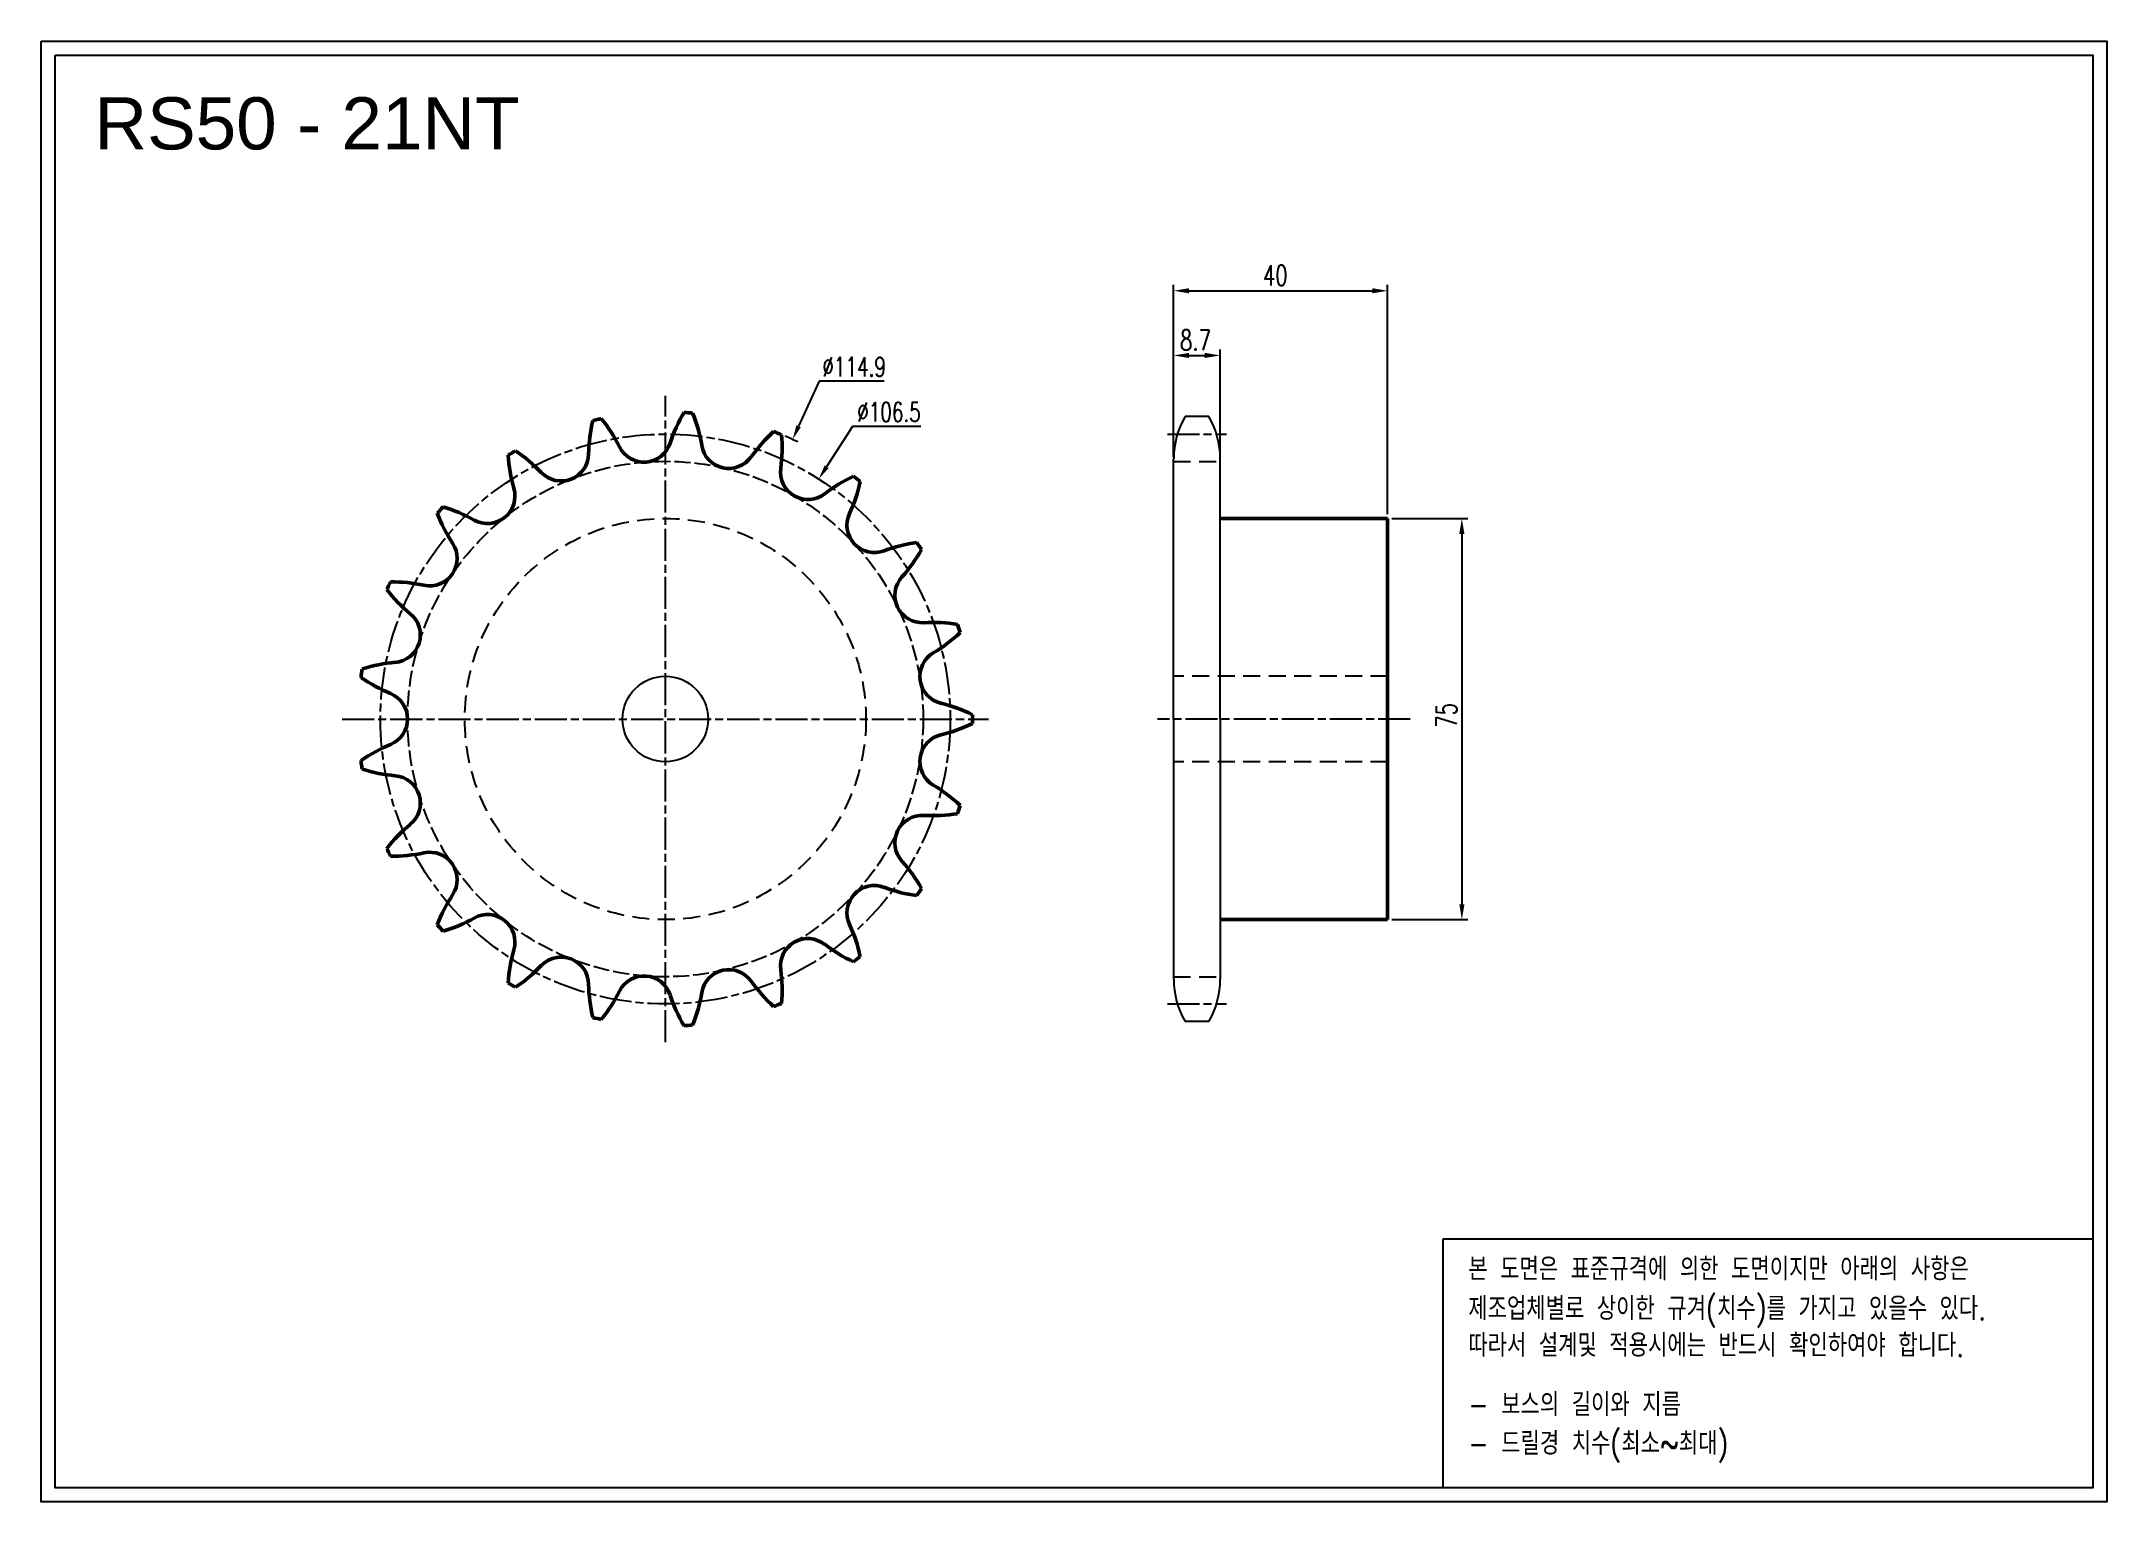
# Model space of a CAD drawing. Header units: millimetres. Extents: x 534 to 920, y 549 to 822.
import ezdxf

# ---------------------------------------------------------------- set-up
doc = ezdxf.new("R2010")
doc.units = ezdxf.units.MM
for name, pattern in [('AM_ISO02W050', [7.5, 6, -1.5]), ('AM_ISO02W050x2', [3.75, 3, -0.75]), ('AM_ISO08W050', [18, 12, -1.5, 3, -1.5]), ('AM_ISO08W050x2', [9, 6, -0.75, 1.5, -0.75]), ('HIDDEN', [9.525, 6.35, -3.175])]:
    doc.linetypes.add(name, pattern=pattern)
for name, color, linetype, lineweight in [('1', 7, 'Continuous', 50), ('2', 6, 'AM_ISO02W050', 25), ('22', 30, 'AM_ISO08W050', 25), ('VIS', 7, 'Continuous', 50)]:
    doc.layers.add(name, color=color, linetype=linetype, lineweight=lineweight)
doc.layers.add('HL', color=2, linetype='HIDDEN')
doc.layers.add('S-DIM', color=7, linetype='Continuous')
doc.styles.add('HAN', font='ROMANS.shx', dxfattribs={"width": 0.7, "bigfont": 'whgtxt.shx'})
doc.styles.add('HSG', font='SIMPLEX.shx', dxfattribs={"width": 0.7, "bigfont": 'HSG.shx'})
doc.styles.get("Standard").update_dxf_attribs({"font": 'arial.ttf'})
doc.dimstyles.new('APP4', dxfattribs={"dimscale": 1.6, "dimtxt": 2.4, "dimasz": 1.8, "dimexe": 0.7, "dimexo": 0.5, "dimgap": 0.6, "dimtad": 1, "dimtoh": 1, "dimdec": 1, "dimrnd": 0.01, "dimzin": 9, "dimdsep": 46, "dimtxsty": 'HSG', "dimcen": 0, "dimclrd": 1, "dimclre": 1, "dimclrt": 256, "dimazin": 2, "dimtp": 1, "dimtm": 1, "dimtfac": 0.5, "dimtdec": 1, "dimtofl": 0, "dimtmove": 0, "dimatfit": 3, "dimfxl": 0, "dimtvp": 1, "dimtolj": 2, "dimlwd": -1, "dimlwe": -1, "dimarcsym": 0})
doc.dimstyles.new('APP6', dxfattribs={"dimscale": 1.5, "dimtxt": 2.4, "dimasz": 1.8, "dimexe": 0.7, "dimexo": 0.5, "dimgap": 0.6, "dimtad": 1, "dimtoh": 1, "dimdec": 1, "dimrnd": 0.01, "dimzin": 9, "dimdsep": 46, "dimtxsty": 'HSG', "dimcen": 0, "dimclrd": 1, "dimclre": 1, "dimclrt": 256, "dimazin": 2, "dimtp": 1, "dimtm": 1, "dimtfac": 0.5, "dimtdec": 1, "dimtofl": 0, "dimtmove": 0, "dimatfit": 3, "dimfxl": 0, "dimtvp": 1, "dimtolj": 2, "dimlwd": -1, "dimlwe": -1, "dimarcsym": 0})

# ---------------------------------------------------------------- blocks, each defined once
blk = doc.blocks.new('*D1')
at = {"layer": 'Defpoints', "color": 0, "transparency": 16777216}
for p in [(674.81, 747.43), (627.23, 642.9)]:
    blk.add_point(p, dxfattribs=at)
at = {"layer": 'S-DIM', "color": 1, "transparency": 16777216}
for p, q in [((679.77, 758.32), (675.93, 749.88)), ((691.95, 758.32), (679.77, 758.32))]:
    blk.add_line(p, q, dxfattribs=at)
blk.add_arc((651.02, 695.16), 57.42, 64.4788, 67.02, dxfattribs=at)
blk.add_solid([(675.52, 750.07), (676.34, 749.7), (674.81, 747.43)], dxfattribs=at)
at = {"layer": 'S-DIM', "transparency": 16777216, "insert": (686.31, 761.02), "char_height": 3.6, "attachment_point": 5, "style": 'HSG'}
blk.add_mtext('\\A2;∅114.9', dxfattribs=at)
blk = doc.blocks.new('*D2')
at = {"layer": 'Defpoints', "color": 0, "transparency": 16777216}
for p in [(679.7, 740.03), (622.34, 650.29)]:
    blk.add_point(p, dxfattribs=at)
at = {"layer": 'S-DIM', "color": 1, "transparency": 16777216}
for p, q in [((685.98, 749.85), (681.16, 742.31)), ((698.76, 749.85), (685.98, 749.85))]:
    blk.add_line(p, q, dxfattribs=at)
blk.add_solid([(680.78, 742.55), (681.54, 742.07), (679.7, 740.03)], dxfattribs=at)
at = {"layer": 'S-DIM', "transparency": 16777216, "insert": (692.82, 752.55), "char_height": 3.6, "attachment_point": 5, "style": 'HSG'}
blk.add_mtext('\\A2;∅106.5', dxfattribs=at)
blk = doc.blocks.new('*D3')
at = {"layer": 'Defpoints', "color": 0, "transparency": 16777216}
for p in [(754.74, 763.13), (746.04, 743.79), (754.74, 743.79)]:
    blk.add_point(p, dxfattribs=at)
at = {"layer": 'S-DIM', "color": 1, "transparency": 16777216}
for p, q in [((746.04, 744.59), (746.04, 764.25)), ((748.92, 763.13), (751.86, 763.13)), ((754.74, 744.59), (754.74, 764.25))]:
    blk.add_line(p, q, dxfattribs=at)
for points in [[(748.92, 763.61), (748.92, 762.65), (746.04, 763.13)], [(751.86, 763.61), (751.86, 762.65), (754.74, 763.13)]]:
    blk.add_solid(points, dxfattribs=at)
at = {"layer": 'S-DIM', "transparency": 16777216, "insert": (750.12, 766.01), "char_height": 3.84, "attachment_point": 5, "style": 'HSG'}
blk.add_mtext('\\A2;8.7', dxfattribs=at)
blk = doc.blocks.new('*D4')
at = {"layer": 'Defpoints', "color": 0, "transparency": 16777216}
for p in [(786.04, 775.22), (746.04, 743.33), (786.04, 732.66)]:
    blk.add_point(p, dxfattribs=at)
at = {"layer": 'S-DIM', "color": 1, "transparency": 16777216}
for p, q in [((746.04, 744.13), (746.04, 776.34)), ((786.04, 733.46), (786.04, 776.34)), ((748.92, 775.22), (783.16, 775.22))]:
    blk.add_line(p, q, dxfattribs=at)
for points in [[(748.92, 775.7), (748.92, 774.74), (746.04, 775.22)], [(783.16, 775.7), (783.16, 774.74), (786.04, 775.22)]]:
    blk.add_solid(points, dxfattribs=at)
at = {"layer": 'S-DIM', "transparency": 16777216, "insert": (765.03, 778.1), "char_height": 3.84, "attachment_point": 5, "style": 'HSG'}
blk.add_mtext('\\A2;40', dxfattribs=at)
blk = doc.blocks.new('*D5')
at = {"layer": 'Defpoints', "color": 0, "transparency": 16777216}
for p in [(786.04, 732.66), (786.04, 657.66), (799.92, 657.66)]:
    blk.add_point(p, dxfattribs=at)
at = {"layer": 'S-DIM', "color": 1, "transparency": 16777216}
for p, q in [((786.84, 732.66), (801.04, 732.66)), ((799.92, 729.78), (799.92, 660.54)), ((786.84, 657.66), (801.04, 657.66))]:
    blk.add_line(p, q, dxfattribs=at)
for points in [[(799.44, 729.78), (800.4, 729.78), (799.92, 732.66)], [(799.44, 660.54), (800.4, 660.54), (799.92, 657.66)]]:
    blk.add_solid(points, dxfattribs=at)
at = {"layer": 'S-DIM', "transparency": 16777216, "insert": (797.04, 695.84), "char_height": 3.84, "attachment_point": 5, "rotation": 90, "style": 'HSG'}
blk.add_mtext('\\A2;75', dxfattribs=at)

msp = doc.modelspace()

# ---------------------------------------------------------------- linework, layer by layer
for p, q in [((752.62, 751.73), (748.17, 751.73)), ((746.04, 695.16), (746.04, 743.79)), ((754.74, 695.16), (754.74, 743.79)), ((746.04, 695.16), (746.04, 646.53)), ((754.74, 695.16), (754.74, 646.53)), ((752.62, 638.59), (748.17, 638.59))]:
    msp.add_line(p, q)
for points in [[(534.36, 821.85), (920.46, 821.85), (920.46, 548.85), (534.36, 548.85)], [(536.96, 819.25), (917.86, 819.25), (917.86, 551.45), (536.96, 551.45)]]:
    msp.add_lwpolyline(points, close=True)
at = {"color": 6}
msp.add_lwpolyline([(796.42, 597.98), (917.86, 597.98), (917.86, 551.45), (796.42, 551.45)], close=True, dxfattribs=at)
at = {"color": 3}
msp.add_circle((651.02, 695.16), 8, dxfattribs=at)
for centre, start, end in [((761.92, 743.79), 150, 180), ((738.87, 743.79), 0, 30), ((761.92, 646.53), 180, 210), ((738.87, 646.53), 330, 0)]:
    msp.add_arc(centre, 15.87, start, end)
at = {"layer": '1'}
for centre, radius, start, end in [((664.72, 744.37), 28.04, 166.4058, 179.2857), ((651.02, 695.16), 57.42, 102.054, 103.6603), ((617.33, 733.55), 28.04, 26.4286, 39.3085), ((678.61, 738.15), 28.04, 149.263, 162.1429), ((651.02, 695.16), 57.42, 84.9111, 86.5174), ((630.15, 741.78), 28.04, 9.2857, 22.1656), ((651.02, 695.16), 57.42, 119.1969, 120.8031), ((607.51, 721.92), 28.04, 43.5714, 56.4513), ((647.04, 748.32), 5.13, 206.4286, 342.1429), ((662.88, 747.13), 5.13, 189.2857, 325), ((690.06, 728.1), 28.04, 132.1201, 145), ((651.02, 695.16), 57.42, 67.7683, 69.3746), ((644.81, 745.86), 28.04, 352.1429, 5.0227), ((649.6, 746.22), 28.04, 183.5487, 196.4286), ((631.55, 744.78), 5.13, 223.5714, 359.2857), ((677.67, 741.33), 5.13, 172.1429, 307.8571), ((617.78, 736.84), 5.13, 240.7143, 16.4286), ((698.03, 715.13), 28.04, 114.9773, 127.8571), ((660.03, 745.44), 28.04, 335, 347.8799), ((651.02, 695.16), 57.42, 50.6254, 52.2317), ((651.02, 695.16), 57.42, 136.3397, 137.946), ((634.62, 743.53), 28.04, 200.6915, 213.5714), ((601.56, 707.9), 28.04, 60.7143, 73.5942), ((690.1, 731.42), 5.13, 155, 290.7143), ((606.98, 725.19), 5.13, 257.8571, 33.5714), ((701.83, 700.39), 28.04, 97.8344, 110.7143), ((674.45, 740.55), 28.04, 317.8571, 330.737), ((651.02, 695.16), 57.42, 33.4826, 35.0889), ((651.02, 695.16), 57.42, 153.4826, 155.0889), ((621.09, 736.55), 28.04, 217.8344, 230.7143), ((600, 692.76), 28.04, 77.8571, 90.737), ((699.05, 718.29), 5.13, 137.8571, 273.5714), ((600.08, 710.87), 5.13, 275, 50.7143), ((701.12, 685.18), 28.04, 80.6915, 93.5714), ((686.79, 731.62), 28.04, 300.7143, 313.5942), ((651.02, 695.16), 57.42, 16.3397, 17.946), ((703.73, 703.11), 5.13, 120.7143, 256.4286), ((651.02, 695.16), 57.42, 170.6254, 172.2317), ((610.22, 725.89), 28.04, 234.9773, 247.8571), ((602.97, 677.83), 28.04, 95, 107.8799), ((597.71, 695.16), 5.13, 292.1429, 67.8571), ((695.95, 670.86), 28.04, 63.5487, 76.4286), ((651.02, 695.16), 57.42, 359.1969, 0.8031), ((703.73, 687.22), 5.13, 103.5714, 239.2857), ((695.95, 719.46), 28.04, 283.5714, 296.4513), ((610.22, 664.43), 28.04, 112.1429, 125.0227), ((651.02, 695.16), 57.42, 187.7683, 189.3746), ((602.97, 712.49), 28.04, 252.1201, 265), ((600.08, 679.45), 5.13, 309.2857, 85), ((686.79, 658.7), 28.04, 46.4058, 59.2857), ((699.05, 672.03), 5.13, 86.4286, 222.1429), ((701.12, 705.14), 28.04, 266.4286, 279.3085), ((651.02, 695.16), 57.42, 342.054, 343.6603), ((621.09, 653.77), 28.04, 129.2857, 142.1656), ((651.02, 695.16), 57.42, 204.9111, 206.5174), ((600, 697.56), 28.04, 269.263, 282.1429), ((606.98, 665.13), 5.13, 326.4286, 102.1429), ((674.45, 649.77), 28.04, 29.263, 42.1429), ((634.62, 646.79), 28.04, 146.4286, 159.3085), ((690.1, 658.9), 5.13, 69.2857, 205), ((701.83, 689.93), 28.04, 249.2857, 262.1656), ((651.02, 695.16), 57.42, 324.9111, 326.5174), ((651.02, 695.16), 57.42, 222.054, 223.6603), ((601.56, 682.42), 28.04, 286.4058, 299.2857), ((617.78, 653.48), 5.13, 343.5714, 119.2857), ((660.03, 644.88), 28.04, 12.1201, 25), ((677.67, 648.99), 5.13, 52.1429, 187.8571), ((698.03, 675.19), 28.04, 232.1429, 245.0227), ((649.6, 644.1), 28.04, 163.5714, 176.4513), ((607.51, 668.4), 28.04, 303.5487, 316.4286), ((631.55, 645.54), 5.13, 0.7143, 136.4286), ((651.02, 695.16), 57.42, 307.7683, 309.3746), ((651.02, 695.16), 57.42, 239.1969, 240.8031), ((664.72, 645.95), 28.04, 180.7143, 193.5942), ((647.04, 642), 5.13, 17.8571, 153.5714), ((662.88, 643.19), 5.13, 35, 170.7143), ((690.06, 662.22), 28.04, 215, 227.8799), ((644.81, 644.46), 28.04, 354.9773, 7.8571), ((617.33, 656.77), 28.04, 320.6915, 333.5714), ((678.61, 652.17), 28.04, 197.8571, 210.737), ((630.15, 648.54), 28.04, 337.8344, 350.7143), ((651.02, 695.16), 57.42, 290.6254, 292.2317), ((651.02, 695.16), 57.42, 256.3397, 257.946), ((651.02, 695.16), 57.42, 273.4826, 275.0889)]:
    msp.add_arc(centre, radius, start, end, dxfattribs=at)
at = {"layer": '2', "linetype": 'AM_ISO02W050x2'}
msp.add_circle((651.02, 695.16), 48.18, dxfattribs=at)
at = {"layer": '22', "linetype": 'AM_ISO08W050x2'}
for p, q in [((651.02, 634.74), (651.02, 755.58)), ((744.86, 748.42), (755.92, 748.42)), ((590.6, 695.16), (711.45, 695.16)), ((790.26, 695.16), (743.01, 695.16)), ((744.86, 641.9), (755.92, 641.9))]:
    msp.add_line(p, q, dxfattribs=at)
msp.add_circle((651.02, 695.16), 53.26, dxfattribs=at)
at = {"layer": 'HL', "ltscale": 0.5}
for p, q in [((746.04, 743.33), (754.74, 743.33)), ((786.04, 703.16), (746.04, 703.16)), ((786.04, 687.16), (746.04, 687.16)), ((746.04, 646.99), (754.74, 646.99))]:
    msp.add_line(p, q, dxfattribs=at)
msp.add_circle((651.02, 695.16), 37.5, dxfattribs=at)
at = {"layer": 'VIS'}
for p, q in [((786.04, 732.66), (754.74, 732.66)), ((786.04, 732.66), (786.04, 657.66)), ((786.04, 657.66), (754.74, 657.66))]:
    msp.add_line(p, q, dxfattribs=at)

# ---------------------------------------------------------------- texts
msp.add_text('RS50 - 21NT', height=9.75).set_placement((544.3, 801.64))
at = {"color": 6, "style": 'HAN', "width": 0.8}
for s, p in [('본 도면은 표준규격에 의한 도면이지만 아래의 사항은', (801.12, 590.22)), ('제조업체별로 상이한 규겨(치수)를 가지고 있을수 있다.', (801.12, 582.82)), ('따라서 설계및 적용시에는 반드시 확인하여야 합니다.', (801.12, 575.95)), ('- 보스의 길이와 지름', (801.12, 564.88)), ('- 드릴경 치수(최소~최대)', (801.12, 557.61))]:
    msp.add_text(s, height=4.27, dxfattribs=at).set_placement(p)

# ---------------------------------------------------------------- dimensions: what is measured, and where the dimension line sits
at = {"layer": 'S-DIM', "color": 3}
for base, p1, p2, picture, middle in [((786.04, 775.22), (746.04, 743.33), (786.04, 732.66), '*D4', (765.03, 775.22)), ((754.74, 763.13), (746.04, 743.79), (754.74, 743.79), '*D3', (750.12, 763.13))]:
    dim = msp.add_linear_dim(base=base, p1=p1, p2=p2, dimstyle='APP4', dxfattribs=at)
    dim.commit()
    dim.dimension.update_dxf_attribs({"geometry": picture, "text_midpoint": middle, "dimtype": 128})
for p1, p2, picture, middle in [((627.23, 642.9), (674.81, 747.43), '*D1', (686.31, 758.32)), ((622.34, 650.29), (679.7, 740.03), '*D2', (692.82, 749.85))]:
    dim = msp.add_diameter_dim_2p(p1=p1, p2=p2, dimstyle='APP6', dxfattribs=at)
    dim.commit()
    dim.dimension.update_dxf_attribs({"geometry": picture, "text_midpoint": middle, "dimtype": 131})
dim = msp.add_linear_dim(base=(799.92, 657.66), p1=(786.04, 732.66), p2=(786.04, 657.66), angle=90, dimstyle='APP4', dxfattribs=at)
dim.commit()
dim.dimension.update_dxf_attribs({"geometry": '*D5', "text_midpoint": (799.92, 695.84), "dimtype": 128})

doc.saveas('drawing.dxf')
